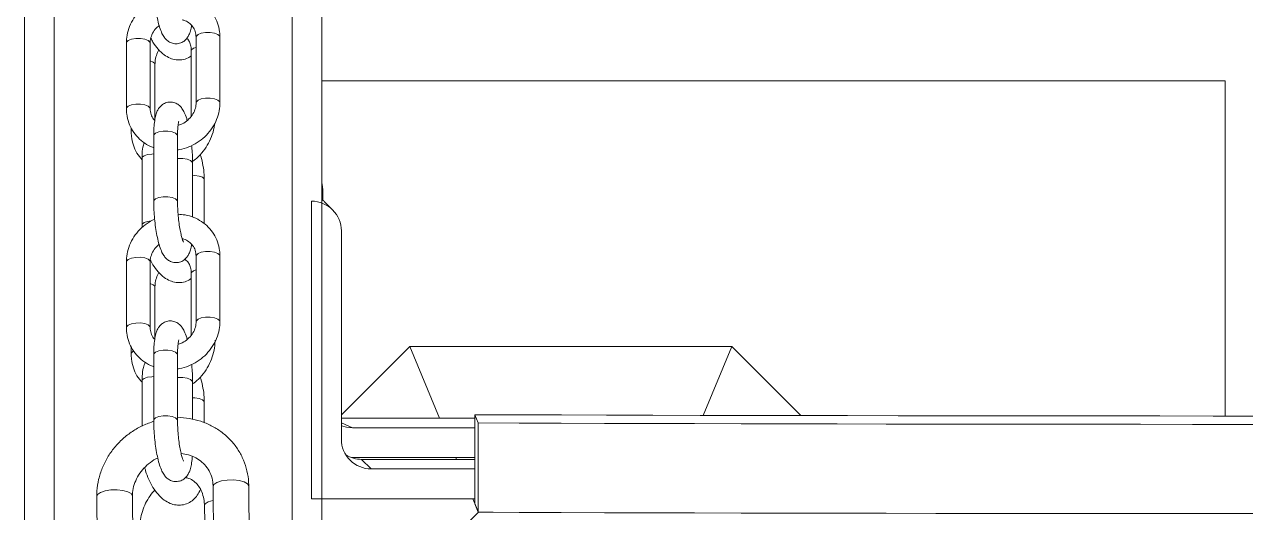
# Model space of a CAD drawing. Header units: millimetres. Extents: x -8083 to 6576, y -6691 to 5601.
# Drawn here: x -185.7 to 19.5, y -25.4 to 56.7 of the extents above; entities that cross this region are included whole.
import ezdxf

# ---------------------------------------------------------------- set-up
doc = ezdxf.new("R2010")
doc.units = ezdxf.units.MM
doc.layers.add('DIKOM_ОБЪЕКТ', color=7, linetype='Continuous')

msp = doc.modelspace()

# ---------------------------------------------------------------- linework, layer by layer
at = {"layer": 'DIKOM_ОБЪЕКТ', "color": 7, "linetype": 'Continuous', "lineweight": 15}
for p, q in [((-185.736, 1537.193), (-185.736, -1662.807)), ((-180.736, -1662.807), (-180.736, 1537.193)), ((-140.736, 1537.193), (-140.736, -1662.807)), ((-135.736, -1662.807), (-135.736, 1537.193)), ((-168.602, 53.561), (-168.602, 42.525)), ((-164.602, 42.525), (-164.602, 53.561)), ((-156.87, 54.551), (-156.87, 43.515)), ((-152.915, 54.715), (-152.87, 54.551)), ((-152.87, 43.515), (-152.87, 54.551)), ((-157.683, 52.264), (-157.683, 41.268)), ((-163.789, 40.797), (-163.789, 49.974)), ((16.1, 47.193), (-135.736, 47.193)), ((16.1, -9.125), (16.1, 47.193)), ((-164.647, 42.69), (-164.602, 42.535)), ((-167.789, 39.324), (-167.789, 38.751)), ((-163.996, 37.966), (-163.996, 26.93)), ((-160.041, 38.131), (-159.997, 37.966)), ((-159.997, 26.93), (-159.997, 37.966)), ((-165.971, 34.201), (-165.971, 22.978)), ((-157.476, 24.305), (-157.476, 33.359)), ((-155.501, 23.168), (-155.501, 30.625)), ((-135.592, 27.165), (-135.592, 28.884)), ((-137.461, 26.982), (-137.461, -23.018)), ((-133.925, 25.517), (-135.325, 26.917)), ((-165.971, 22.978), (-165.957, 22.552)), ((-132.461, -13.018), (-132.461, 21.982)), ((-168.602, 16.774), (-168.602, 5.738)), ((-164.602, 5.738), (-164.602, 16.774)), ((-156.87, 17.764), (-156.87, 6.728)), ((-152.915, 17.929), (-152.87, 17.764)), ((-152.87, 6.728), (-152.87, 17.764)), ((-157.683, 14.852), (-157.683, 4.481)), ((-163.789, 4.01), (-163.789, 12.562)), ((-164.647, 5.903), (-164.602, 5.748)), ((-167.789, 2.537), (-167.789, 1.339)), ((-132.461, -8.938), (-120.972, 2.55)), ((-120.972, 2.55), (-115.976, -9.512)), ((-66.828, 2.55), (-120.972, 2.55)), ((-66.828, 2.55), (-71.62, -9.018)), ((-55.226, -9.052), (-66.828, 2.55)), ((-163.996, 1.179), (-163.996, -9.857)), ((-160.041, 1.344), (-159.997, 1.179)), ((-159.997, -9.857), (-159.997, 1.179)), ((-165.971, -3.211), (-165.971, -10.808)), ((-157.476, -9.687), (-157.476, -3.428)), ((-155.501, -10.262), (-155.501, -6.787)), ((-110.014, -9.512), (-132.461, -9.513)), ((-109.437, -10.297), (-110.014, -8.905)), ((-110.014, -8.905), (-110.014, -23.904)), ((-132.461, -10.282), (-130.592, -11.115)), ((-110.014, -11.114), (-130.592, -11.115)), ((-109.437, -25.297), (-109.437, -10.297)), ((-130.773, -16.115), (-110.014, -16.114)), ((-110.014, -16.415), (-129.063, -16.416)), ((-129.063, -16.416), (-127.461, -18.017)), ((-113.241, -16.114), (-113.116, -16.415)), ((-110.014, -18.017), (-127.461, -18.017)), ((-167.502, -31.23), (-167.573, -22.574)), ((-154.019, -20.973), (-153.758, -52.699)), ((-147.758, -52.65), (-148.019, -20.924)), ((-173.573, -22.623), (-173.502, -31.219)), ((-155.468, -24.18), (-154.796, -56.33)), ((-137.461, -23.018), (-110.014, -23.017)), ((-110.382, -23.017), (-109.433, -25.307)), ((-109.437, -25.297), (-110.014, -23.904)), ((-109.433, -25.307), (-131.4, -47.274)), ((-106.95, -25.307), (-109.433, -25.307))]:
    msp.add_line(p, q, dxfattribs=at)
at = {"layer": 'DIKOM_ОБЪЕКТ', "color": 7, "linetype": 'Continuous', "lineweight": 15, "flags": 128}
for points in [[(-168.602, 53.561), (-168.569, 53.702), (-168.282, 53.987), (-167.739, 54.207), (-167.022, 54.328)], [(-167.022, 54.328), (-166.242, 54.333), (-165.517, 54.22), (-164.956, 54.007), (-164.647, 53.726), (-164.602, 53.561)], [(-156.87, 54.551), (-156.837, 54.692), (-156.55, 54.977), (-156.006, 55.197), (-155.29, 55.318), (-154.51, 55.323), (-153.784, 55.21), (-153.224, 54.997), (-152.915, 54.715)], [(-157.683, 52.264), (-157.636, 52.416), (-157.324, 52.669), (-156.87, 52.834)], [(-164.602, 50.544), (-164.105, 50.356), (-163.82, 50.099), (-163.789, 49.971)], [(-168.602, 42.524), (-168.569, 42.666), (-168.282, 42.951), (-167.739, 43.171), (-167.022, 43.292), (-166.242, 43.297), (-165.517, 43.184), (-164.956, 42.971), (-164.647, 42.69)], [(-156.87, 43.522), (-156.837, 43.656), (-156.55, 43.941), (-156.006, 44.161), (-155.29, 44.282), (-154.51, 44.287), (-153.784, 44.174), (-153.224, 43.961), (-152.915, 43.68), (-152.87, 43.515)], [(-167.789, 38.75), (-167.742, 38.902), (-167.655, 39.006)], [(-163.996, 37.966), (-163.964, 38.107), (-163.676, 38.392), (-163.133, 38.612), (-162.417, 38.734), (-161.637, 38.738), (-160.911, 38.625), (-160.35, 38.412), (-160.041, 38.131)], [(-165.971, 34.201), (-165.925, 34.353), (-165.612, 34.606), (-165.05, 34.797), (-164.323, 34.898), (-163.996, 34.909)], [(-159.997, 34.117), (-159.896, 34.126), (-159.115, 34.131), (-158.39, 34.018), (-157.83, 33.805), (-157.52, 33.524), (-157.476, 33.359)], [(-157.476, 31.333), (-157.072, 31.316), (-156.357, 31.206), (-155.816, 31.007), (-155.532, 30.75), (-155.501, 30.626)], [(-135.592, 28.884), (-135.688, 29.86), (-135.736, 30.076)], [(-163.996, 26.93), (-163.964, 27.071), (-163.676, 27.356), (-163.133, 27.576), (-162.417, 27.698), (-161.637, 27.702), (-160.911, 27.589), (-160.35, 27.376), (-160.041, 27.095), (-159.997, 26.928)], [(-165.971, 22.977), (-165.925, 23.129), (-165.612, 23.382), (-165.05, 23.574), (-164.416, 23.668)], [(-156.87, 17.764), (-156.837, 17.905), (-156.55, 18.19), (-156.006, 18.41), (-155.29, 18.532), (-154.51, 18.536), (-153.784, 18.423), (-153.224, 18.21), (-152.915, 17.929)], [(-168.602, 16.774), (-168.569, 16.915), (-168.282, 17.2), (-167.739, 17.42), (-167.022, 17.542)], [(-167.022, 17.542), (-166.242, 17.546), (-165.517, 17.434), (-164.956, 17.22), (-164.647, 16.939), (-164.602, 16.774)], [(-157.683, 14.852), (-157.636, 15.004), (-157.324, 15.257), (-156.87, 15.422)], [(-164.602, 13.132), (-164.105, 12.944), (-163.82, 12.687), (-163.789, 12.559)], [(-168.602, 5.738), (-168.569, 5.879), (-168.282, 6.164), (-167.739, 6.384), (-167.022, 6.506), (-166.242, 6.51), (-165.517, 6.397), (-164.956, 6.184), (-164.647, 5.903)], [(-156.87, 6.735), (-156.837, 6.869), (-156.55, 7.154), (-156.006, 7.374), (-155.29, 7.496), (-154.51, 7.5), (-153.784, 7.387), (-153.224, 7.174), (-152.915, 6.893), (-152.87, 6.728)], [(-163.996, 1.179), (-163.964, 1.321), (-163.676, 1.605), (-163.133, 1.825), (-162.417, 1.947), (-161.637, 1.952), (-160.911, 1.839), (-160.35, 1.625), (-160.041, 1.344)], [(-165.971, -3.211), (-165.925, -3.059), (-165.612, -2.806), (-165.05, -2.615), (-164.323, -2.514), (-163.996, -2.503)], [(-159.997, -2.67), (-159.896, -2.66), (-159.115, -2.656), (-158.39, -2.768), (-157.83, -2.982), (-157.52, -3.263), (-157.476, -3.428)], [(-157.476, -6.079), (-157.072, -6.096), (-156.357, -6.206), (-155.816, -6.405), (-155.532, -6.662), (-155.501, -6.786)], [(-163.996, -9.857), (-163.964, -9.715), (-163.676, -9.431), (-163.133, -9.211), (-162.417, -9.089), (-161.637, -9.084), (-160.911, -9.197), (-160.35, -9.411), (-160.041, -9.692), (-159.997, -9.859)], [(23.081, -9.126), (14.095, -9.124), (5.13, -9.121), (-3.798, -9.116), (-12.675, -9.109), (-21.486, -9.101), (-30.216, -9.091), (-38.852, -9.079), (-47.379, -9.066), (-55.782, -9.051), (-64.048, -9.035), (-72.163, -9.017), (-80.113, -8.997), (-87.886, -8.976), (-95.469, -8.954), (-102.849, -8.93), (-110.014, -8.905)], [(-130.592, -11.115), (-131.568, -11.019), (-132.461, -10.753)], [(28.159, -10.529), (19.377, -10.528), (10.609, -10.525), (1.869, -10.521), (-6.826, -10.516), (-15.464, -10.508), (-24.028, -10.499), (-32.505, -10.488), (-40.881, -10.476), (-49.141, -10.462), (-57.271, -10.447), (-65.258, -10.43), (-73.089, -10.411), (-80.749, -10.391), (-88.226, -10.37), (-95.508, -10.347), (-102.583, -10.323), (-109.437, -10.297)], [(-151.649, -19.898), (-152.614, -20.046), (-153.387, -20.303), (-153.875, -20.638), (-154.019, -20.973)], [(-148.019, -20.924), (-148.021, -20.887), (-148.24, -20.522), (-148.794, -20.209), (-149.616, -19.985), (-150.608, -19.877), (-151.649, -19.898)], [(-173.573, -22.624), (-173.428, -22.288), (-172.941, -21.953), (-172.168, -21.696), (-171.203, -21.548)], [(-171.203, -21.548), (-170.162, -21.527), (-169.17, -21.635), (-168.348, -21.859), (-167.794, -22.172), (-167.575, -22.537), (-167.573, -22.579)], [(-154, -23.308), (-154.085, -23.326), (-154.852, -23.57), (-155.331, -23.879), (-155.468, -24.18)], [(28.159, -25.528), (19.377, -25.528), (10.609, -25.525), (1.869, -25.521), (-6.826, -25.515), (-15.464, -25.508), (-24.028, -25.499), (-32.505, -25.488), (-40.881, -25.476), (-49.141, -25.462), (-57.271, -25.447), (-65.258, -25.43), (-73.089, -25.411), (-80.749, -25.391), (-88.226, -25.37), (-95.508, -25.347), (-102.583, -25.323), (-109.437, -25.297)]]:
    msp.add_lwpolyline(points, dxfattribs=at)
at = {"layer": 'DIKOM_ОБЪЕКТ', "color": 7, "linetype": 'Continuous', "lineweight": 15}
for centre, radius, start, end in [((-137.46, 21.982), 5, 359.99811, 90.00463), ((-167.159, 1.153), 0.657, 106.78455, 163.6017), ((-127.461, -13.018), 5, 179.9981, 270.00531)]:
    msp.add_arc(centre, radius, start, end, dxfattribs=at)
for centre, start_param, end_param in [((-138.877, 23.398), 0.390375, 0.501236), ((-129.039, -11.439), 3.7599688, 4.3173712)]:
    msp.add_ellipse(centre, major_axis=(4.624, 1.915), ratio=0.9934252, start_param=start_param, end_param=end_param, dxfattribs=at)
for points, knots in [([(-163.996, 63.717), (-163.995, 63.475), (-163.989, 62.771), (-163.925, 61.54), (-163.787, 60.07), (-163.586, 58.651), (-163.33, 57.336), (-163.015, 56.153), (-162.67, 55.239), (-162.279, 54.548), (-161.815, 54.013), (-161.206, 53.601), (-160.44, 53.393), (-159.634, 53.471), (-158.948, 53.807), (-158.451, 54.282), (-158.109, 54.82), (-157.853, 55.48), (-157.707, 56.025), (-157.658, 56.447), (-157.65, 56.516)], [0, 0, 0, 0, 0.0389646, 0.1136194, 0.1879059, 0.2623336, 0.3374799, 0.4145816, 0.4967868, 0.5563956, 0.602348, 0.6467758, 0.691768, 0.7373806, 0.7815067, 0.8220807, 0.8645572, 0.9151664, 0.9861812, 1, 1, 1, 1]), ([(-163.839, 60.734), (-164.155, 60.584), (-164.956, 60.205), (-166.07, 59.305), (-167.136, 58.113), (-167.942, 56.743), (-168.443, 55.297), (-168.594, 54.217), (-168.601, 53.651), (-168.602, 53.561)], [0, 0, 0, 0, 0.1134971, 0.2869822, 0.4607475, 0.6345144, 0.8078862, 0.9691923, 1, 1, 1, 1]), ([(-152.87, 54.551), (-152.882, 54.856), (-152.912, 55.661), (-153.227, 56.928), (-153.873, 58.266), (-154.79, 59.432), (-155.936, 60.384), (-157.266, 61.076), (-158.609, 61.494), (-159.512, 61.542), (-159.904, 61.563)], [0, 0, 0, 0, 0.083407, 0.2197471, 0.3555091, 0.4905938, 0.6254235, 0.7604841, 0.8961568, 1, 1, 1, 1]), ([(-164.602, 53.561), (-164.597, 53.697), (-164.579, 54.156), (-164.347, 54.958), (-163.836, 55.854), (-163.324, 56.311), (-163.094, 56.516)], [0, 0, 0, 0, 0.1327731, 0.4450694, 0.7506506, 1, 1, 1, 1]), ([(-159.205, 57.441), (-159.119, 57.425), (-158.698, 57.351), (-158.074, 56.975), (-157.41, 56.348), (-156.962, 55.53), (-156.901, 54.879), (-156.87, 54.551)], [0, 0, 0, 0, 0.0582157, 0.2826894, 0.5137561, 0.7542526, 1, 1, 1, 1]), ([(-164.47, 54.352), (-164.361, 54.133), (-164.019, 53.45), (-163.282, 52.49), (-162.324, 51.582), (-161.297, 50.992), (-160.273, 50.7), (-159.223, 50.705), (-158.321, 50.949), (-157.858, 51.288), (-157.683, 51.415)], [0, 0, 0, 0, 0.075757, 0.2360632, 0.4018723, 0.5395572, 0.6671386, 0.7898832, 0.9209223, 1, 1, 1, 1]), ([(-158.455, 54.327), (-158.394, 54.282), (-158.179, 54.122), (-157.912, 53.617), (-157.71, 52.94), (-157.691, 52.45), (-157.683, 52.264)], [0, 0, 0, 0, 0.1331365, 0.4752703, 0.8004921, 1, 1, 1, 1]), ([(-163.789, 49.974), (-163.784, 50.129), (-163.767, 50.611), (-163.594, 51.458), (-163.281, 52.098), (-163.131, 52.405)], [0, 0, 0, 0, 0.1974939, 0.6140764, 1, 1, 1, 1]), ([(-158.378, 40.559), (-158.404, 40.662), (-158.539, 41.185), (-158.804, 41.828), (-159.192, 42.529), (-159.657, 43.062), (-160.266, 43.474), (-161.032, 43.682), (-161.838, 43.604), (-162.524, 43.268), (-163.021, 42.793), (-163.363, 42.254), (-163.622, 41.601), (-163.816, 40.763), (-163.947, 39.674), (-163.993, 38.693), (-163.996, 38.109), (-163.996, 37.966)], [0, 0, 0, 0, 0.0263843, 0.1338568, 0.2117659, 0.2718426, 0.329926, 0.3887475, 0.4483944, 0.5060834, 0.5591286, 0.6146611, 0.6808283, 0.7736682, 0.8741965, 0.9690953, 1, 1, 1, 1]), ([(-159.997, 35.603), (-159.878, 35.613), (-159.237, 35.669), (-158.104, 36.061), (-156.672, 36.774), (-155.399, 37.765), (-154.336, 38.963), (-153.53, 40.331), (-153.029, 41.778), (-152.878, 42.858), (-152.871, 43.424), (-152.87, 43.515)], [0, 0, 0, 0, 0.0306478, 0.1661494, 0.3022561, 0.4388073, 0.5755684, 0.7123316, 0.8487881, 0.975764, 1, 1, 1, 1]), ([(-156.87, 43.515), (-156.875, 43.378), (-156.893, 42.919), (-157.121, 42.114), (-157.678, 41.18), (-158.478, 40.409), (-159.252, 39.909), (-159.753, 39.772), (-159.901, 39.732)], [0, 0, 0, 0, 0.0902361, 0.3024394, 0.5101588, 0.7136755, 0.9150427, 1, 1, 1, 1]), ([(-168.602, 42.525), (-168.59, 42.219), (-168.56, 41.414), (-168.244, 40.147), (-167.599, 38.81), (-166.683, 37.638), (-165.53, 36.71), (-164.609, 36.156), (-164.06, 36.002), (-163.996, 35.984)], [0, 0, 0, 0, 0.1071461, 0.282346, 0.4567525, 0.6303419, 0.8035335, 0.9770609, 1, 1, 1, 1]), ([(-163.822, 40.559), (-163.889, 40.62), (-164.19, 40.895), (-164.501, 41.552), (-164.568, 42.198), (-164.602, 42.525)], [0, 0, 0, 0, 0.1232492, 0.556898, 1, 1, 1, 1]), ([(-159.997, 37.966), (-159.995, 38.164), (-159.99, 38.731), (-159.94, 39.499), (-159.86, 40.114), (-159.776, 40.436), (-159.775, 40.437), (-159.775, 40.437)], [0, 0, 0, 0, 0.1538049, 0.440284, 0.6814266, 0.8873447, 1, 1, 1, 1]), ([(-157.48, 33.674), (-157.329, 33.774), (-156.752, 34.157), (-155.893, 35.068), (-154.953, 36.361), (-154.262, 37.817), (-153.862, 39.058), (-153.797, 39.797), (-153.777, 40.014)], [0, 0, 0, 0, 0.0737559, 0.2815686, 0.4907608, 0.7009519, 0.9120629, 1, 1, 1, 1]), ([(-167.789, 38.751), (-167.78, 38.455), (-167.753, 37.644), (-167.467, 36.374), (-166.883, 35.024), (-166.271, 34.302), (-165.971, 33.948)], [0, 0, 0, 0, 0.1630442, 0.4466247, 0.7290243, 1, 1, 1, 1]), ([(-165.606, 36.818), (-165.651, 36.687), (-165.842, 36.131), (-165.946, 35.237), (-165.964, 34.468), (-165.971, 34.201)], [0, 0, 0, 0, 0.1680268, 0.7111122, 1, 1, 1, 1]), ([(-157.476, 33.359), (-157.478, 33.6), (-157.484, 34.303), (-157.53, 35.319), (-157.606, 36.074), (-157.633, 36.341)], [0, 0, 0, 0, 0.2521239, 0.7351849, 1, 1, 1, 1]), ([(-155.501, 30.625), (-155.506, 30.897), (-155.522, 31.675), (-155.705, 32.99), (-155.95, 34.137), (-156.169, 34.711), (-156.205, 34.805)], [0, 0, 0, 0, 0.1966161, 0.5632746, 0.9285405, 1, 1, 1, 1]), ([(-163.996, 26.93), (-163.995, 26.688), (-163.989, 25.985), (-163.925, 24.753), (-163.787, 23.283), (-163.586, 21.864), (-163.33, 20.549), (-163.015, 19.366), (-162.67, 18.453), (-162.279, 17.761), (-161.815, 17.226), (-161.206, 16.814), (-160.44, 16.606), (-159.634, 16.685), (-158.948, 17.02), (-158.451, 17.495), (-158.109, 18.033), (-157.853, 18.693), (-157.707, 19.238), (-157.658, 19.661), (-157.65, 19.73)], [0, 0, 0, 0, 0.0389618, 0.1136168, 0.1879065, 0.2623315, 0.337478, 0.4145798, 0.4967852, 0.5563959, 0.6023468, 0.646776, 0.6917683, 0.7373812, 0.7815063, 0.8220804, 0.8645589, 0.9151682, 0.9861812, 1, 1, 1, 1]), ([(-158.986, 20.074), (-158.983, 20.07), (-158.974, 20.057), (-159.073, 20.25), (-159.222, 20.683), (-159.417, 21.406), (-159.613, 22.379), (-159.787, 23.546), (-159.917, 24.814), (-159.986, 25.973), (-159.994, 26.651), (-159.997, 26.93)], [0, 0, 0, 0, 0.0315095, 0.1164477, 0.2201153, 0.3407133, 0.4732995, 0.6126864, 0.755388, 0.8992306, 1, 1, 1, 1]), ([(-152.87, 17.764), (-152.882, 18.069), (-152.912, 18.874), (-153.227, 20.141), (-153.873, 21.48), (-154.79, 22.646), (-155.936, 23.597), (-157.266, 24.29), (-158.609, 24.708), (-159.512, 24.756), (-159.904, 24.776)], [0, 0, 0, 0, 0.0834022, 0.2197425, 0.355509, 0.490594, 0.6254207, 0.7604838, 0.8961567, 1, 1, 1, 1]), ([(-163.839, 23.947), (-164.155, 23.797), (-164.956, 23.418), (-166.07, 22.518), (-167.136, 21.327), (-167.942, 19.957), (-168.443, 18.51), (-168.594, 17.43), (-168.601, 16.865), (-168.602, 16.774)], [0, 0, 0, 0, 0.1134963, 0.2869846, 0.4607579, 0.6345226, 0.8078977, 0.9692069, 1, 1, 1, 1]), ([(-159.205, 20.654), (-159.119, 20.639), (-158.698, 20.564), (-158.074, 20.189), (-157.41, 19.561), (-156.962, 18.743), (-156.901, 18.093), (-156.87, 17.764)], [0, 0, 0, 0, 0.0581734, 0.2826432, 0.5137646, 0.7542568, 1, 1, 1, 1]), ([(-164.602, 16.774), (-164.597, 16.911), (-164.579, 17.37), (-164.347, 18.171), (-163.836, 19.067), (-163.324, 19.524), (-163.094, 19.729)], [0, 0, 0, 0, 0.1327134, 0.4450219, 0.7506411, 1, 1, 1, 1]), ([(-164.579, 17.146), (-164.435, 16.856), (-164.06, 16.101), (-163.283, 15.077), (-162.324, 14.17), (-161.297, 13.58), (-160.273, 13.288), (-159.223, 13.293), (-158.321, 13.538), (-157.857, 13.876), (-157.683, 14.003)], [0, 0, 0, 0, 0.0976088, 0.2541201, 0.416004, 0.5504296, 0.674992, 0.794831, 0.9227694, 1, 1, 1, 1]), ([(-158.803, 17.202), (-158.62, 17.077), (-158.279, 16.846), (-157.909, 16.212), (-157.711, 15.527), (-157.691, 15.038), (-157.683, 14.852)], [0, 0, 0, 0, 0.3133218, 0.58434, 0.8419616, 1, 1, 1, 1]), ([(-163.789, 12.562), (-163.784, 12.717), (-163.767, 13.199), (-163.594, 14.046), (-163.281, 14.686), (-163.131, 14.993)], [0, 0, 0, 0, 0.1974939, 0.6140764, 1, 1, 1, 1]), ([(-158.378, 3.772), (-158.404, 3.875), (-158.539, 4.399), (-158.804, 5.042), (-159.192, 5.742), (-159.657, 6.275), (-160.266, 6.687), (-161.032, 6.896), (-161.838, 6.817), (-162.524, 6.481), (-163.021, 6.006), (-163.363, 5.468), (-163.622, 4.814), (-163.816, 3.976), (-163.947, 2.888), (-163.993, 1.906), (-163.996, 1.323), (-163.996, 1.179)], [0, 0, 0, 0, 0.0263845, 0.1338575, 0.211767, 0.271842, 0.3299275, 0.3887492, 0.4483965, 0.5060859, 0.5591314, 0.6146641, 0.6808317, 0.7736721, 0.8741833, 0.9690826, 1, 1, 1, 1]), ([(-159.997, -1.184), (-159.878, -1.174), (-159.237, -1.118), (-158.104, -0.726), (-156.672, -0.012), (-155.399, 0.978), (-154.336, 2.177), (-153.53, 3.545), (-153.029, 4.992), (-152.878, 6.071), (-152.871, 6.637), (-152.87, 6.728)], [0, 0, 0, 0, 0.0306479, 0.1661504, 0.3022579, 0.4388067, 0.5755724, 0.7123363, 0.8488032, 0.9757638, 1, 1, 1, 1]), ([(-156.87, 6.728), (-156.875, 6.591), (-156.893, 6.132), (-157.121, 5.328), (-157.678, 4.393), (-158.478, 3.622), (-159.252, 3.122), (-159.753, 2.985), (-159.901, 2.945)], [0, 0, 0, 0, 0.0902369, 0.302433, 0.5101543, 0.7136729, 0.915042, 1, 1, 1, 1]), ([(-168.602, 5.738), (-168.59, 5.432), (-168.56, 4.628), (-168.244, 3.361), (-167.599, 2.023), (-166.683, 0.851), (-165.53, -0.077), (-164.609, -0.631), (-164.06, -0.785), (-163.996, -0.803)], [0, 0, 0, 0, 0.1071458, 0.2823453, 0.4567512, 0.6303452, 0.8035323, 0.9770591, 1, 1, 1, 1]), ([(-163.822, 3.772), (-163.889, 3.833), (-164.19, 4.108), (-164.501, 4.765), (-164.568, 5.411), (-164.602, 5.738)], [0, 0, 0, 0, 0.1232492, 0.556898, 1, 1, 1, 1]), ([(-159.997, 1.179), (-159.995, 1.377), (-159.99, 1.944), (-159.94, 2.712), (-159.86, 3.327), (-159.776, 3.65), (-159.775, 3.65), (-159.775, 3.65)], [0, 0, 0, 0, 0.1538157, 0.4402925, 0.6814331, 0.887345, 1, 1, 1, 1]), ([(-157.476, -3.735), (-157.326, -3.636), (-156.75, -3.254), (-155.893, -2.344), (-154.956, -1.051), (-154.252, 0.406), (-153.813, 1.916), (-153.687, 3.004), (-153.683, 3.56), (-153.683, 3.628)], [0, 0, 0, 0, 0.0641795, 0.24675, 0.4305427, 0.6152075, 0.8006804, 0.9753354, 1, 1, 1, 1]), ([(-167.789, 1.339), (-167.78, 1.043), (-167.753, 0.232), (-167.467, -1.038), (-166.883, -2.388), (-166.271, -3.11), (-165.971, -3.464)], [0, 0, 0, 0, 0.1630428, 0.4466306, 0.729019, 1, 1, 1, 1]), ([(-165.442, -0.086), (-165.548, -0.382), (-165.805, -1.099), (-165.948, -2.173), (-165.965, -2.943), (-165.971, -3.211)], [0, 0, 0, 0, 0.3150241, 0.7621544, 1, 1, 1, 1]), ([(-157.476, -3.428), (-157.478, -3.187), (-157.484, -2.483), (-157.53, -1.468), (-157.606, -0.713), (-157.633, -0.446)], [0, 0, 0, 0, 0.2521071, 0.7351907, 1, 1, 1, 1]), ([(-155.501, -6.787), (-155.506, -6.515), (-155.522, -5.737), (-155.705, -4.422), (-155.95, -3.275), (-156.169, -2.701), (-156.205, -2.607)], [0, 0, 0, 0, 0.1966053, 0.5632823, 0.9285396, 1, 1, 1, 1]), ([(-163.917, -9.989), (-164.556, -10.212), (-165.835, -10.66), (-167.611, -11.681), (-169.229, -12.931), (-170.639, -14.406), (-171.809, -16.064), (-172.707, -17.867), (-173.306, -19.766), (-173.555, -21.37), (-173.568, -22.322), (-173.573, -22.623)], [0, 0, 0, 0, 0.1179027, 0.2360509, 0.3544166, 0.4728796, 0.5913379, 0.7096806, 0.8277906, 0.9455364, 1, 1, 1, 1]), ([(-163.996, -9.857), (-163.995, -10.098), (-163.989, -10.802), (-163.925, -12.033), (-163.787, -13.503), (-163.586, -14.922), (-163.33, -16.238), (-163.015, -17.42), (-162.67, -18.334), (-162.279, -19.026), (-161.815, -19.561), (-161.206, -19.972), (-160.44, -20.181), (-159.634, -20.102), (-158.948, -19.766), (-158.451, -19.291), (-158.11, -18.752), (-157.849, -18.101), (-157.66, -17.252), (-157.55, -16.492), (-157.529, -15.984), (-157.526, -15.914)], [0, 0, 0, 0, 0.03623, 0.1056533, 0.1747313, 0.2439379, 0.3138179, 0.3855253, 0.4619505, 0.5173815, 0.5601106, 0.6014245, 0.6432623, 0.6856767, 0.726709, 0.7644382, 0.8039521, 0.8510146, 0.9170318, 0.9885362, 1, 1, 1, 1]), ([(-148.019, -20.924), (-148.034, -20.537), (-148.072, -19.507), (-148.398, -17.869), (-149.059, -16.076), (-150.011, -14.426), (-151.222, -12.959), (-152.662, -11.709), (-154.295, -10.706), (-156.085, -9.96), (-157.988, -9.535), (-159.314, -9.359), (-159.985, -9.408), (-159.997, -9.408)], [0, 0, 0, 0, 0.0629231, 0.167304, 0.2714135, 0.3751576, 0.478676, 0.582124, 0.6856461, 0.7894414, 0.8935842, 0.998161, 1, 1, 1, 1]), ([(-158.986, -16.713), (-158.983, -16.717), (-158.974, -16.73), (-159.073, -16.537), (-159.222, -16.104), (-159.417, -15.381), (-159.613, -14.407), (-159.787, -13.241), (-159.917, -11.973), (-159.986, -10.814), (-159.994, -10.136), (-159.997, -9.857)], [0, 0, 0, 0, 0.0315094, 0.1164475, 0.2201117, 0.3407139, 0.4732943, 0.6126872, 0.7553819, 0.8992308, 1, 1, 1, 1]), ([(-167.573, -22.574), (-167.569, -22.38), (-167.556, -21.745), (-167.329, -20.646), (-166.768, -19.341), (-165.941, -18.142), (-164.881, -17.129), (-163.982, -16.474), (-163.426, -16.247), (-163.322, -16.205)], [0, 0, 0, 0, 0.0787143, 0.2589178, 0.4369962, 0.6126851, 0.7868116, 0.9600144, 1, 1, 1, 1]), ([(-159.391, -15.443), (-158.975, -15.499), (-158.102, -15.616), (-156.911, -16.116), (-155.845, -16.842), (-154.983, -17.789), (-154.367, -18.921), (-154.065, -20.011), (-154.031, -20.719), (-154.019, -20.973)], [0, 0, 0, 0, 0.1363367, 0.2858544, 0.4377773, 0.5928299, 0.7509395, 0.9103589, 1, 1, 1, 1]), ([(-165.506, -17.785), (-165.464, -17.968), (-165.302, -18.665), (-164.846, -19.811), (-164.151, -21.16), (-163.287, -22.34), (-162.323, -23.241), (-161.297, -23.833), (-160.274, -24.122), (-159.22, -24.125), (-158.21, -23.818), (-157.335, -23.228), (-156.625, -22.443), (-156.302, -21.791), (-156.136, -21.457)], [0, 0, 0, 0, 0.0344173, 0.1312094, 0.2291643, 0.3294963, 0.4332724, 0.5194449, 0.599296, 0.6761365, 0.7581335, 0.8368357, 0.9162461, 1, 1, 1, 1]), ([(-158.685, -19.477), (-158.492, -19.513), (-157.959, -19.612), (-157.258, -20.033), (-156.557, -20.705), (-155.998, -21.604), (-155.618, -22.689), (-155.485, -23.605), (-155.471, -24.1), (-155.468, -24.18)], [0, 0, 0, 0, 0.1093251, 0.3003899, 0.4753198, 0.6394836, 0.8144277, 0.9701205, 1, 1, 1, 1]), ([(-166.313, -27.87), (-166.312, -27.658), (-166.31, -26.999), (-166.135, -25.842), (-165.703, -24.448), (-165.043, -23.136), (-164.39, -22.155), (-163.929, -21.702), (-163.798, -21.573)], [0, 0, 0, 0, 0.0981367, 0.303452, 0.5088715, 0.7138101, 0.9182929, 1, 1, 1, 1])]:
    msp.add_open_spline(points, degree=3, knots=knots, dxfattribs=at)

doc.saveas('drawing.dxf')
